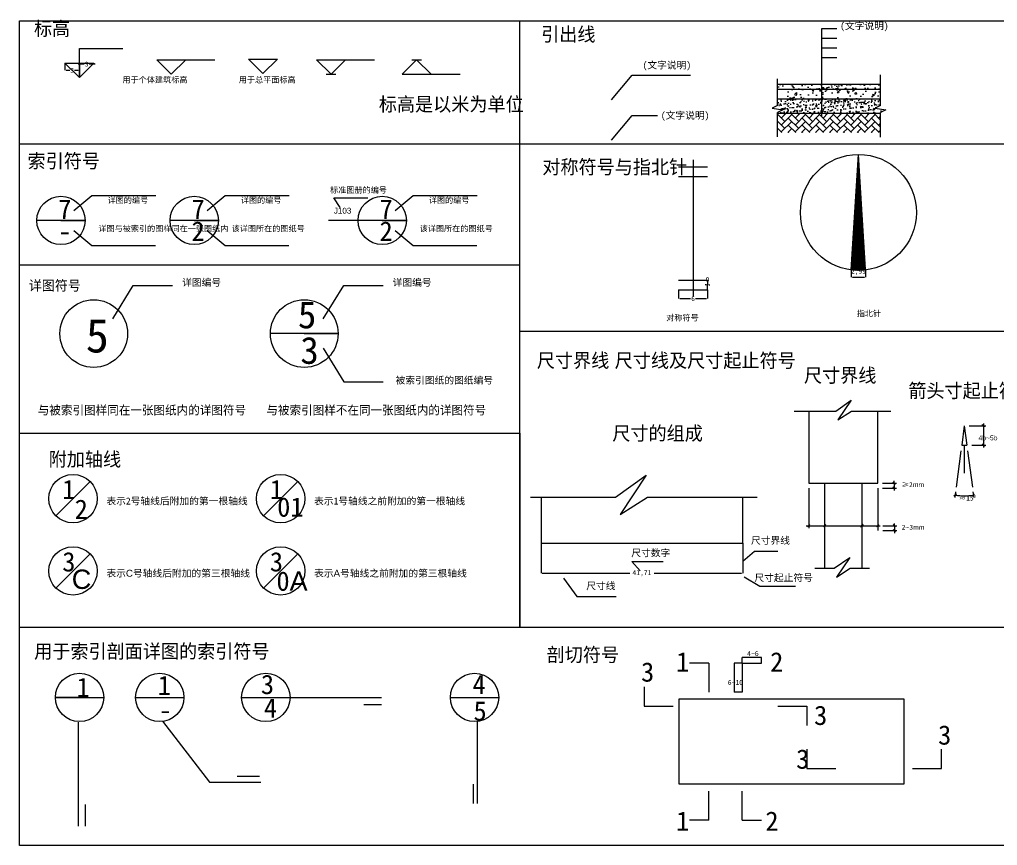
# Model space of a CAD drawing. Header units: metres. Extents: x -3732 to 0, y 0 to 35482.
# Drawn here: x -3732.3 to -3530.2, y 35310.8 to 35481.6 of the extents above; entities that cross this region are included whole.
import ezdxf

# ---------------------------------------------------------------- set-up
doc = ezdxf.new("R2010")
doc.units = ezdxf.units.M
for name, color, linetype in [('中实线', 3, 'Continuous'), ('文本', 7, 'Continuous'), ('粗实线', 7, 'Continuous'), ('细实线', 2, 'Continuous'), ('超细实线', 1, 'Continuous')]:
    doc.layers.add(name, color=color, linetype=linetype)
doc.dimstyles.get("Standard").update_dxf_attribs({"dimtxt": 2.5, "dimasz": 2.5, "dimexe": 1.25, "dimexo": 0.625, "dimtad": 1, "dimcen": 2.5, "dimazin": 3, "dimtfac": 1, "dimtmove": 0, "dimatfit": 3})

# ---------------------------------------------------------------- blocks, each defined once
blk = doc.blocks.new('sdffffx')
at = {"layer": '粗实线'}
for p, q in [((-8.56, 9.39), (0.44, 9.39)), ((-8.56, 3.39), (-8.56, 9.39)), ((-11.56, 6.39), (-5.56, 6.39)), ((-11.56, 6.39), (-8.56, 3.39)), ((-8.56, 6.39), (-8.56, 3.39)), ((-5.56, 6.39), (-8.56, 3.39))]:
    blk.add_line(p, q, dxfattribs=at)
blk = doc.blocks.new('sdfs')
at = {"layer": '粗实线'}
for p, q in [((-3716.59, 35473.09), (-3713.59, 35476.09)), ((-3714.59, 35476.09), (-3712.59, 35476.09)), ((-3710.59, 35473.09), (-3713.59, 35476.09)), ((-3716.59, 35473.09), (-3704.59, 35473.09))]:
    blk.add_line(p, q, dxfattribs=at)
blk = doc.blocks.new('dasrfq')
at = {"layer": '粗实线'}
for p, q in [((-3716.59, 35469.81), (-3704.59, 35469.81)), ((-3716.59, 35469.81), (-3713.59, 35466.81)), ((-3710.59, 35469.81), (-3713.59, 35466.81)), ((-3714.59, 35466.81), (-3712.59, 35466.81))]:
    blk.add_line(p, q, dxfattribs=at)
blk = doc.blocks.new('dsgf31rqac')
at = {"layer": '粗实线'}
for p, q in [((-3703.07, 35476.29), (-3700.07, 35473.29)), ((-3703.07, 35476.29), (-3697.07, 35476.29)), ((-3697.07, 35476.29), (-3700.07, 35473.29))]:
    blk.add_line(p, q, dxfattribs=at)
blk = doc.blocks.new('_ArchTick')
at = {"color": 0, "linetype": 'ByBlock'}
blk.add_lwpolyline([(-0.5, -0.5), (0.5, 0.5)], dxfattribs=at)
blk = doc.blocks.new('_CLOSEDFILLED')
at = {"color": 0, "linetype": 'BYBLOCK'}
blk.add_solid([(-1, 0.16), (0, 0), (-1, -0.16)], dxfattribs=at)
blk = doc.blocks.new('*D1')
for p, q in [((-3596.11, 35425.73), (-3596.11, 35423.89)), ((-3590.11, 35425.73), (-3590.11, 35423.89)), ((-3595.86, 35423.89), (-3593.61, 35423.89)), ((-3592.61, 35423.89), (-3590.36, 35423.89))]:
    blk.add_line(p, q)
at = {"layer": 'Defpoints'}
for p in [(-3596.11, 35425.73), (-3590.11, 35425.73), (-3596.11, 35423.89)]:
    blk.add_point(p, dxfattribs=at)
at = {"layer": '超细实线', "xscale": 0.25, "yscale": 0.25, "rotation": 180}
blk.add_blockref('_CLOSEDFILLED', (-3596.11, 35423.89), dxfattribs=at)
at = {"layer": '超细实线', "xscale": 0.25, "yscale": 0.25}
blk.add_blockref('_CLOSEDFILLED', (-3590.11, 35423.89), dxfattribs=at)
at = {"layer": '超细实线', "insert": (-3593.11, 35423.89), "char_height": 1, "attachment_point": 5}
blk.add_mtext('6', dxfattribs=at)
blk = doc.blocks.new('*D2')
for p, q in [((-3590.11, 35427.73), (-3590.11, 35426.73)), ((-3590.36, 35426.73), (-3590.61, 35426.73)), ((-3590.11, 35425.73), (-3590.11, 35426.73)), ((-3590.11, 35426.73), (-3590.11, 35426.73)), ((-3589.86, 35426.73), (-3589.61, 35426.73))]:
    blk.add_line(p, q)
at = {"layer": 'Defpoints'}
for p in [(-3590.11, 35427.73), (-3590.11, 35426.73), (-3590.11, 35425.73)]:
    blk.add_point(p, dxfattribs=at)
at = {"layer": '超细实线', "xscale": 0.25, "yscale": 0.25}
blk.add_blockref('_CLOSEDFILLED', (-3590.11, 35426.73), dxfattribs=at)
at = {"layer": '超细实线', "xscale": 0.25, "yscale": 0.25, "rotation": 180}
blk.add_blockref('_CLOSEDFILLED', (-3590.11, 35426.73), dxfattribs=at)
at = {"layer": '超细实线', "insert": (-3590.11, 35427.855), "char_height": 1, "attachment_point": 5}
blk.add_mtext('0', dxfattribs=at)
blk = doc.blocks.new('*D3')
for p, q in [((-3560.41, 35429.82), (-3560.41, 35428.31)), ((-3557.42, 35429.82), (-3557.42, 35428.31)), ((-3560.16, 35428.31), (-3557.67, 35428.31))]:
    blk.add_line(p, q)
at = {"layer": 'Defpoints'}
for p in [(-3560.41, 35429.82), (-3557.42, 35429.82), (-3560.41, 35428.31)]:
    blk.add_point(p, dxfattribs=at)
at = {"layer": '超细实线', "xscale": 0.25, "yscale": 0.25, "rotation": 180}
blk.add_blockref('_CLOSEDFILLED', (-3560.41, 35428.31), dxfattribs=at)
at = {"layer": '超细实线', "xscale": 0.25, "yscale": 0.25}
blk.add_blockref('_CLOSEDFILLED', (-3557.42, 35428.31), dxfattribs=at)
at = {"layer": '超细实线', "insert": (-3558.915, 35429.435), "char_height": 1, "attachment_point": 5}
blk.add_mtext('2,99', dxfattribs=at)
blk = doc.blocks.new('*D5')
for p, q in [((-3722.97, 35472.63), (-3722.97, 35471.13)), ((-3722.72, 35471.13), (-3721.97, 35471.13)), ((-3720.97, 35471.13), (-3720.22, 35471.13)), ((-3719.97, 35469.63), (-3719.97, 35471.13))]:
    blk.add_line(p, q)
at = {"layer": 'Defpoints'}
for p in [(-3722.97, 35472.63), (-3722.97, 35471.13), (-3719.97, 35469.63)]:
    blk.add_point(p, dxfattribs=at)
at = {"layer": '超细实线', "xscale": 0.25, "yscale": 0.25, "rotation": 180}
blk.add_blockref('_CLOSEDFILLED', (-3722.97, 35471.13), dxfattribs=at)
at = {"layer": '超细实线', "xscale": 0.25, "yscale": 0.25}
blk.add_blockref('_CLOSEDFILLED', (-3719.97, 35471.13), dxfattribs=at)
at = {"layer": '超细实线', "insert": (-3721.47, 35471.13), "char_height": 1, "attachment_point": 5}
blk.add_mtext('3', dxfattribs=at)
blk = doc.blocks.new('*D6')
for p, q in [((-3718.97, 35472.41), (-3720.22, 35472.41)), ((-3719.97, 35469.63), (-3719.97, 35472.41)), ((-3716.72, 35472.41), (-3717.97, 35472.41)), ((-3716.97, 35472.63), (-3716.97, 35472.41))]:
    blk.add_line(p, q)
at = {"layer": 'Defpoints'}
for p in [(-3716.97, 35472.63), (-3716.97, 35472.41), (-3719.97, 35469.63)]:
    blk.add_point(p, dxfattribs=at)
at = {"layer": '超细实线', "xscale": 0.25, "yscale": 0.25}
blk.add_blockref('_CLOSEDFILLED', (-3719.97, 35472.41), dxfattribs=at)
at = {"layer": '超细实线', "xscale": 0.25, "yscale": 0.25, "rotation": 180}
blk.add_blockref('_CLOSEDFILLED', (-3716.97, 35472.41), dxfattribs=at)
at = {"layer": '超细实线', "insert": (-3718.47, 35472.41), "char_height": 1, "attachment_point": 5}
blk.add_mtext('3', dxfattribs=at)
blk = doc.blocks.new('*D11')
for p, q in [((-3624.53, 35373.33), (-3624.53, 35367.09)), ((-3582.82, 35373.33), (-3582.82, 35367.09)), ((-3624.28, 35367.09), (-3606.175, 35367.09)), ((-3601.175, 35367.09), (-3583.07, 35367.09))]:
    blk.add_line(p, q)
at = {"layer": 'Defpoints'}
for p in [(-3624.53, 35373.33), (-3582.82, 35373.33), (-3624.53, 35367.09)]:
    blk.add_point(p, dxfattribs=at)
at = {"layer": '粗实线', "xscale": 0.25, "yscale": 0.25, "rotation": 180}
blk.add_blockref('_CLOSEDFILLED', (-3624.53, 35367.09), dxfattribs=at)
at = {"layer": '粗实线', "xscale": 0.25, "yscale": 0.25}
blk.add_blockref('_CLOSEDFILLED', (-3582.82, 35367.09), dxfattribs=at)
at = {"layer": '粗实线', "insert": (-3603.675, 35367.09), "char_height": 1, "attachment_point": 5}
blk.add_mtext('41,71', dxfattribs=at)

msp = doc.modelspace()

# ---------------------------------------------------------------- hatches: boundary and pattern name
at = {"layer": '粗实线'}
h = msp.add_hatch(dxfattribs=at)
h.set_pattern_fill('AR-SAND', scale=0.03)
h.paths.add_polyline_path([(-3575.65, 35468.24), (-3575.65, 35467.24), (-3554.34, 35467.24), (-3554.34, 35468.24)])
h = msp.add_hatch(dxfattribs=at)
h.set_pattern_fill('AR-CONC', scale=0.02)
h.paths.add_polyline_path([(-3575.65, 35467.24), (-3575.65, 35465.24), (-3554.34, 35465.24), (-3554.34, 35467.24)])
h = msp.add_hatch(dxfattribs=at)
h.set_pattern_fill('AR-CONC', scale=0.01)
h.paths.add_polyline_path([(-3575.65, 35465.24), (-3575.65, 35463.83), (-3576.75, 35463.31), (-3574.54, 35462.94), (-3575.65, 35462.42), (-3575.65, 35462.24), (-3554.34, 35462.24), (-3554.34, 35462.42), (-3553.23, 35462.94), (-3555.44, 35463.31), (-3554.34, 35463.83), (-3554.34, 35465.24)])
h = msp.add_hatch(dxfattribs=at)
h.set_pattern_fill('AR-HBONE', scale=0.01)
h.paths.add_polyline_path([(-3554.34, 35462.24), (-3575.65, 35462.24), (-3575.65, 35458.24), (-3554.34, 35458.24)])
h = msp.add_hatch(dxfattribs=at)
h.set_pattern_fill('SOLID')
h.paths.add_polyline_path([(-3558.92, 35453.73), (-3560.41, 35429.82, 0.06), (-3557.42, 35429.82)])

# ---------------------------------------------------------------- linework, layer by layer
at = {"layer": '文本'}
msp.add_line((-3666.06, 35442.74), (-3667.37, 35444.72), dxfattribs=at)
at = {"layer": '粗实线'}
for p, q in [((-3732.35, 35481.33), (-3628.89, 35481.33)), ((-3628.89, 35355.91), (-3628.89, 35481.33)), ((-3566.49, 35461.48), (-3566.49, 35479.8)), ((-3566.49, 35479.8), (-3563.39, 35479.8)), ((-3566.49, 35477.8), (-3563.39, 35477.8)), ((-3566.49, 35475.8), (-3563.39, 35475.8)), ((-3566.49, 35473.8), (-3563.39, 35473.8)), ((-3703.98, 35473.3), (-3691.98, 35473.3)), ((-3703.98, 35473.3), (-3700.98, 35470.3)), ((-3697.98, 35473.3), (-3700.98, 35470.3)), ((-3609.95, 35464.99), (-3605.72, 35470.09)), ((-3605.72, 35470.09), (-3593.61, 35470.09)), ((-3605.72, 35470.09), (-3594.73, 35470.09)), ((-3554.34, 35463.83), (-3554.34, 35470.16)), ((-3575.65, 35463.83), (-3575.65, 35469.35)), ((-3575.65, 35468.24), (-3554.34, 35468.24)), ((-3575.65, 35467.24), (-3554.34, 35467.24)), ((-3575.65, 35463.83), (-3576.75, 35463.31)), ((-3575.65, 35465.24), (-3554.34, 35465.24)), ((-3554.34, 35463.83), (-3555.44, 35463.31)), ((-3609.95, 35456.68), (-3605.72, 35461.78)), ((-3605.72, 35461.78), (-3600.47, 35461.78)), ((-3576.75, 35463.31), (-3574.54, 35462.94)), ((-3574.54, 35462.94), (-3575.65, 35462.42)), ((-3575.65, 35457.36), (-3575.65, 35462.42)), ((-3575.65, 35462.24), (-3554.34, 35462.24)), ((-3555.44, 35463.31), (-3553.23, 35462.94)), ((-3553.23, 35462.94), (-3554.34, 35462.42)), ((-3554.34, 35457.27), (-3554.34, 35462.42)), ((-3732.35, 35455.91), (-3525.89, 35455.91)), ((-3560.41, 35429.82), (-3558.92, 35453.73)), ((-3557.42, 35429.82), (-3558.92, 35453.73)), ((-3593.11, 35452.59), (-3593.11, 35424.32)), ((-3596.11, 35451.19), (-3590.11, 35451.19)), ((-3596.11, 35449.19), (-3590.11, 35449.19)), ((-3721.12, 35442.12), (-3717.39, 35445.24)), ((-3717.39, 35445.24), (-3704.19, 35445.24)), ((-3693.58, 35442.12), (-3689.84, 35445.24)), ((-3689.84, 35445.24), (-3676.64, 35445.24)), ((-3654.7, 35442.12), (-3650.97, 35445.24)), ((-3650.97, 35445.24), (-3637.76, 35445.24)), ((-3667.37, 35444.72), (-3660.37, 35444.72)), ((-3558.92, 35441.73), (-3558.92, 35441.73)), ((-3718.79, 35440.06), (-3728.79, 35440.06)), ((-3723.79, 35440.06), (-3718.79, 35440.06)), ((-3691.24, 35440.06), (-3701.24, 35440.06)), ((-3696.24, 35440.06), (-3691.24, 35440.06)), ((-3662.37, 35440.06), (-3668.49, 35440.06)), ((-3652.37, 35440.06), (-3662.37, 35440.06)), ((-3657.37, 35440.06), (-3652.37, 35440.06)), ((-3721.12, 35437.99), (-3717.39, 35434.87)), ((-3693.58, 35437.99), (-3689.84, 35434.87)), ((-3654.7, 35437.99), (-3650.97, 35434.87)), ((-3717.39, 35434.87), (-3704.23, 35434.87)), ((-3689.84, 35434.87), (-3676.69, 35434.87)), ((-3650.97, 35434.87), (-3637.81, 35434.87)), ((-3732.35, 35430.91), (-3628.89, 35430.91)), ((-3596.11, 35427.73), (-3590.11, 35427.73)), ((-3713.09, 35419.69), (-3708.86, 35426.63)), ((-3708.86, 35426.63), (-3700.7, 35426.63)), ((-3669.57, 35419.69), (-3665.33, 35426.63)), ((-3665.33, 35426.63), (-3657.17, 35426.63)), ((-3596.11, 35425.73), (-3590.11, 35425.73)), ((-3628.89, 35417.16), (-3525.89, 35417.16)), ((-3666.49, 35416.67), (-3680.49, 35416.67)), ((-3673.49, 35416.67), (-3666.49, 35416.67)), ((-3669.57, 35413.65), (-3665.33, 35406.7)), ((-3665.33, 35406.7), (-3657.17, 35406.7)), ((-3569.2, 35400.62), (-3569.2, 35385.72)), ((-3554.92, 35385.72), (-3554.92, 35400.62)), ((-3537.03, 35397.59), (-3537.56, 35393.59)), ((-3537.03, 35397.59), (-3536.5, 35393.59)), ((-3536.03, 35397.59), (-3532.59, 35397.59)), ((-3533.09, 35398.09), (-3533.09, 35393.09)), ((-3732.35, 35396.06), (-3628.89, 35396.06)), ((-3628.89, 35396.06), (-3628.89, 35355.91)), ((-3537.56, 35393.59), (-3536.5, 35393.59)), ((-3537.03, 35393.59), (-3537.03, 35387.82)), ((-3535.5, 35393.59), (-3532.59, 35393.59)), ((-3717.76, 35386.06), (-3724.83, 35378.98)), ((-3674.84, 35386.06), (-3681.91, 35378.98)), ((-3569.2, 35385.72), (-3554.92, 35385.72)), ((-3569.2, 35384.72), (-3569.2, 35376.41)), ((-3565.9, 35385.72), (-3565.9, 35368.11)), ((-3565.9, 35384.72), (-3565.9, 35376.41)), ((-3565.9, 35384.72), (-3565.9, 35376.41)), ((-3558.22, 35385.72), (-3558.22, 35368.11)), ((-3554.92, 35384.72), (-3554.92, 35375.91)), ((-3553.92, 35385.72), (-3551.04, 35385.72)), ((-3553.92, 35384.72), (-3551.04, 35384.72)), ((-3551.54, 35385.72), (-3551.54, 35386.22)), ((-3551.54, 35385.72), (-3551.54, 35384.72)), ((-3551.54, 35384.72), (-3551.54, 35384.22)), ((-3624.53, 35382.84), (-3624.53, 35373.33)), ((-3582.82, 35373.33), (-3582.82, 35382.84)), ((-3538.83, 35383.9), (-3538.98, 35382.76)), ((-3535.23, 35383.9), (-3535.08, 35382.76)), ((-3569.7, 35376.91), (-3565.4, 35376.91)), ((-3566.4, 35376.91), (-3557.72, 35376.91)), ((-3558.72, 35376.91), (-3554.42, 35376.91)), ((-3558.22, 35377.91), (-3558.22, 35377.41)), ((-3558.22, 35377.91), (-3558.22, 35377.41)), ((-3553.88, 35376.91), (-3550.99, 35376.91)), ((-3551.49, 35376.91), (-3551.49, 35377.41)), ((-3551.49, 35376.91), (-3551.49, 35375.91)), ((-3553.88, 35375.91), (-3550.99, 35375.91)), ((-3551.49, 35375.91), (-3551.49, 35375.41)), ((-3624.53, 35373.33), (-3582.82, 35373.33)), ((-3717.76, 35371.11), (-3724.83, 35364.04)), ((-3674.84, 35371.11), (-3681.91, 35364.04)), ((-3582.82, 35369.62), (-3580.42, 35371.66)), ((-3580.42, 35371.66), (-3575.55, 35371.66)), ((-3604.02, 35367.58), (-3605.79, 35369.53)), ((-3605.79, 35369.53), (-3599.32, 35369.53)), ((-3619.89, 35366.08), (-3617.14, 35362.27)), ((-3582.55, 35366.34), (-3579.27, 35364.39)), ((-3579.27, 35364.39), (-3571.91, 35364.39)), ((-3617.14, 35362.27), (-3608.98, 35362.27)), ((-3732.35, 35355.91), (-3216.89, 35355.91)), ((-3589.87, 35348.52), (-3593.87, 35348.52)), ((-3589.87, 35348.52), (-3589.87, 35342.52)), ((-3582.96, 35348.52), (-3584.64, 35348.52)), ((-3584.64, 35348.52), (-3584.64, 35342.52)), ((-3582.96, 35348.52), (-3582.96, 35349.7)), ((-3578.96, 35349.7), (-3582.96, 35349.7)), ((-3582.96, 35348.52), (-3582.96, 35342.52)), ((-3582.96, 35348.52), (-3578.96, 35348.52)), ((-3578.96, 35348.52), (-3578.96, 35349.7)), ((-3603.2, 35343.62), (-3603.2, 35339.62)), ((-3582.96, 35342.52), (-3584.64, 35342.52)), ((-3719.95, 35341.41), (-3724.95, 35341.41)), ((-3724.95, 35341.41), (-3714.95, 35341.41)), ((-3708.36, 35341.41), (-3698.36, 35341.41)), ((-3686.43, 35341.41), (-3676.43, 35341.41)), ((-3676.43, 35341.41), (-3657.52, 35341.41)), ((-3643.28, 35341.41), (-3633.28, 35341.41)), ((-3661.17, 35339.93), (-3657.52, 35339.93)), ((-3603.2, 35339.62), (-3597.2, 35339.62)), ((-3575.58, 35339.62), (-3569.58, 35339.62)), ((-3569.58, 35339.62), (-3569.58, 35335.62)), ((-3720.22, 35336.28), (-3720.22, 35314.77)), ((-3702.81, 35336.48), (-3693.06, 35323.9)), ((-3637.73, 35336.48), (-3637.73, 35319.44)), ((-3569.58, 35330.7), (-3569.58, 35326.7)), ((-3541.77, 35326.7), (-3541.77, 35330.7)), ((-3569.58, 35326.7), (-3563.58, 35326.7)), ((-3547.77, 35326.7), (-3541.77, 35326.7)), ((-3687.38, 35325.12), (-3682.71, 35325.12)), ((-3693.06, 35323.9), (-3682.5, 35323.9)), ((-3638.54, 35323.49), (-3638.54, 35319.44)), ((-3589.87, 35316.02), (-3589.87, 35322.02)), ((-3582.96, 35316.02), (-3582.96, 35322.02)), ((-3718.79, 35319.23), (-3718.79, 35314.77)), ((-3589.87, 35316.02), (-3593.87, 35316.02)), ((-3582.96, 35316.02), (-3578.96, 35316.02))]:
    msp.add_line(p, q, dxfattribs=at)
msp.add_lwpolyline([(-3732.35, 35481.33), (-3319.89, 35481.33), (-3319.89, 35310.79), (-3732.35, 35310.79)], close=True, dxfattribs=at)
for centre, radius in [((-3558.92, 35441.73), 12), ((-3723.79, 35440.06), 5), ((-3696.24, 35440.06), 5), ((-3657.37, 35440.06), 5), ((-3717.02, 35416.67), 7), ((-3673.49, 35416.67), 7), ((-3721.3, 35382.52), 5), ((-3678.37, 35382.52), 5), ((-3721.3, 35367.57), 5), ((-3678.37, 35367.57), 5), ((-3719.95, 35341.41), 5), ((-3703.36, 35341.41), 5), ((-3681.43, 35341.41), 5), ((-3638.28, 35341.41), 5)]:
    msp.add_circle(centre, radius, dxfattribs=at)
msp.add_arc((-3537.03, 35397.59), 14.46, 262.5, 277.5, dxfattribs=at)
at = {"layer": '细实线'}
for p, q in [((-3563.62, 35400.62), (-3560.45, 35402.88)), ((-3560.45, 35402.88), (-3563.16, 35398.8)), ((-3572.2, 35400.62), (-3563.62, 35400.62)), ((-3563.16, 35398.8), (-3560.32, 35400.62)), ((-3560.32, 35400.62), (-3552.25, 35400.62)), ((-3537.72, 35392.38), (-3538.7, 35384.89)), ((-3536.34, 35392.38), (-3535.36, 35384.89)), ((-3609.11, 35382.84), (-3602.77, 35387.37)), ((-3602.77, 35387.37), (-3608.21, 35379.22)), ((-3626.71, 35382.84), (-3609.11, 35382.84)), ((-3608.21, 35379.22), (-3602.51, 35382.84)), ((-3602.51, 35382.84), (-3579.85, 35382.84)), ((-3563.9, 35368.11), (-3560.72, 35370.38)), ((-3560.72, 35370.38), (-3563.44, 35366.3)), ((-3567.91, 35368.11), (-3563.9, 35368.11)), ((-3563.44, 35366.3), (-3560.59, 35368.11)), ((-3560.59, 35368.11), (-3556.6, 35368.11))]:
    msp.add_line(p, q, dxfattribs=at)
at = {"layer": '超细实线'}
msp.add_lwpolyline([(-3595.97, 35341.09), (-3549.51, 35341.09), (-3549.51, 35323.45), (-3595.97, 35323.45)], close=True, dxfattribs=at)

# ---------------------------------------------------------------- block references
at = {"layer": '粗实线'}
for name, p in [('sdffffx', (-3711.41, 35466.24)), ('dsgf31rqac', (18.02, -2.83)), ('dasrfq', (45.63, 3.48)), ('sdfs', (63.32, -2.8))]:
    msp.add_blockref(name, p, dxfattribs=at)
at = {"layer": '粗实线', "xscale": 0.5, "yscale": 0.5, "zscale": 0.5}
for p, rotation in [((-3533.09, 35397.59), 90), ((-3533.09, 35393.59), 270), ((-3551.54, 35385.72), 270), ((-3551.54, 35384.72), 90), ((-3538.92, 35383.25), 172.5), ((-3535.14, 35383.25), 7.5), ((-3569.2, 35376.91), 180), ((-3565.9, 35376.91), 180), ((-3558.22, 35376.91), 180), ((-3551.49, 35376.91), 270), ((-3551.49, 35375.91), 90)]:
    msp.add_blockref('_ArchTick', p, dxfattribs=dict(at, rotation=rotation))
for p in [(-3565.9, 35376.91), (-3558.22, 35376.91), (-3554.92, 35376.91)]:
    msp.add_blockref('_ArchTick', p, dxfattribs=at)

# ---------------------------------------------------------------- texts
at = {"layer": '中实线', "char_height": 1.44, "attachment_point": 1}
for insert in [(-3562.7, 35481.03), (-3603.53, 35472.91), (-3599.76, 35462.52)]:
    msp.add_mtext('(文字说明)', dxfattribs=dict(at, insert=insert))
at = {"layer": '文本', "attachment_point": 1}
for s, insert, char_height in [('\\pi-2.4,l2.4,t2.4;标高', (-3729.37, 35481.19), 2.88), ('\\pi-2.4,l2.4,t2.4;引出线', (-3624.51, 35480.02), 2.88), ('\\pi-1.2,l1.2,t1.2;用于个体建筑标高', (-3711.07, 35469.76), 1.2), ('\\pi-1.2,l1.2,t1.2;用于总平面标高', (-3687.03, 35469.76), 1.2), ('\\pi-1.44,l1.44,t1.44;{\\C6;标高是以米为单位}', (-3658.07, 35465.55), 2.88), ('\\pi-1.2,l1.2,t1.2;索引符号', (-3730.7, 35453.81), 2.88), ('\\pi-2.4,l2.4,t2.4;对称符号与指北针', (-3624.27, 35452.57), 2.88), ('\\pi-1.2,l1.2,t1.2;标准图册的编号', (-3668.15, 35446.96), 1.2), ('\\pi-1.2,l1.2,t1.2;详图的编号', (-3714.16, 35444.84), 1.2), ('\\pi-1.2,l1.2,t1.2;详图的编号', (-3686.61, 35444.84), 1.2), ('\\pi-1.2,l1.2,t1.2;详图的编号', (-3647.74, 35444.84), 1.2), ('\\pi-1.2,l1.2,t1.2;{\\fArial|b0|i0|c0|p32;J103}', (-3667.38, 35442.68), 1.2), ('\\pt1.2;详图与被索引的图样同在一张图纸内', (-3716.06, 35438.98), 1.2), ('\\pt1.2;该详图所在的图纸号', (-3688.51, 35438.98), 1.2), ('\\pt1.2;该详图所在的图纸号', (-3649.63, 35438.98), 1.2), ('\\pt1.2;{\\H0.72x;详图符号}', (-3730.45, 35427.64), 2.88), ('\\pi-1.2,l1.2,t1.2;详图编号', (-3698.74, 35427.96), 1.44), ('\\pi-1.2,l1.2,t1.2;详图编号', (-3655.22, 35427.96), 1.44), ('\\pt1.2;指北针', (-3559.26, 35421.42), 1.2), ('\\pt1.2;对称符号', (-3598.65, 35420.54), 1.2), ('尺寸界线{\\fArial|b0|i0|c0|p32;̣̣ }尺寸线及尺寸起止符号', (-3625.41, 35412.54), 2.88), ('尺寸界线{\\fArial|b0|i0|c0|p32;̣̣}', (-3570.18, 35409.46), 2.88), ('\\pi-1.2,l1.2,t1.2;被索引图纸的图纸编号', (-3654.61, 35407.73), 1.44), ('箭头寸起止符号', (-3548.6, 35406.29), 2.88), ('\\pi-0.768,l0.768,t0.768;与被索引图样同在一张图纸内的详图符号', (-3728.58, 35401.76), 1.84), ('\\pi-0.768,l0.768,t0.768;与被索引图样不在同一张图纸内的详图符号', (-3681.32, 35401.76), 1.84), ('尺寸的组成', (-3609.8, 35397.48), 2.88), ('\\pi-1.2,l1.2,t1.2;附加轴线', (-3726.33, 35392.11), 2.88), ('\\pi-1.2,l1.2,t1.2;表示2号轴线后附加的第一根轴线', (-3714.39, 35382.75), 1.44), ('\\pi-1.2,l1.2,t1.2;表示1号轴线之前附加的第一根轴线', (-3671.46, 35382.75), 1.44), ('\\pi-1.2,l1.2,t1.2;尺寸界线', (-3581.13, 35374.59), 1.44), ('\\pi-1.2,l1.2,t1.2;尺寸数字', (-3605.88, 35372.02), 1.44), ('\\pi-1.2,l1.2,t1.2;表示{\\fArial|b0|i0|c0|p32;C}号轴线后附加的第三根轴线', (-3714.39, 35367.81), 1.44), ('\\pi-1.2,l1.2,t1.2;表示{\\fArial|b0|i0|c0|p32;A}号轴线之前附加的第三根轴线', (-3671.46, 35367.81), 1.44), ('\\pi-1.2,l1.2,t1.2;尺寸起止符号', (-3580.42, 35366.88), 1.44), ('\\pi-1.2,l1.2,t1.2;尺寸线', (-3615.19, 35365.2), 1.44), ('\\pi-1.2,l1.2,t1.2;用于索引剖面详图的索引符号', (-3729.33, 35352.39), 2.88), ('\\pi-1.2,l1.2,t1.2;剖切符号', (-3623.37, 35351.68), 2.88)]:
    msp.add_mtext(s, dxfattribs=dict(at, insert=insert, char_height=char_height))
at = {"layer": '粗实线', "attachment_point": 1}
for s, insert, char_height in [('7', (-3724.34, 35444.39), 4), ('7', (-3696.79, 35444.39), 4), ('7', (-3657.92, 35444.39), 4), ('2', (-3696.79, 35439.85), 4), ('2', (-3657.92, 35439.85), 4), ('-', (-3724.34, 35439.85), 4), ('5', (-3674.8, 35423.36), 5.6), ('5', (-3718.65, 35419.75), 7), ('3', (-3674.29, 35416), 5.6), ('{\\fArial|b0|i0|c0|p34;4\\fArial|b0|i0|c0|p32;b~5b}', (-3534.09, 35395.59), 1), ('1', (-3723.52, 35386.42), 4), ('1', (-3680.6, 35386.42), 4), ('01', (-3679.09, 35382.79), 4), ('{\\C2;≈15°}', (-3538.21, 35383.13), 1), ('2', (-3720.95, 35382.34), 4), ('3', (-3723.52, 35371.47), 4), ('3', (-3680.6, 35371.47), 4), ('{\\fArial|b0|i0|c0|p32;C}', (-3721.56, 35367.85), 4), ('0{\\fArial|b0|i0|c0|p32;A}', (-3679.24, 35367.47), 4), ('1', (-3596.61, 35350.76), 4), ('4{\\fArial|b0|i0|c0|p32;~6}', (-3581.93, 35350.98), 1), ('2', (-3577.16, 35350.76), 4), ('3', (-3603.86, 35348.67), 4), ('1', (-3720.57, 35345.49), 4), ('1', (-3703.78, 35345.89), 4), ('3', (-3682.45, 35346.1), 4), ('4', (-3638.69, 35346.1), 4), ('6{\\fArial|b0|i0|c0|p32;~10}', (-3585.92, 35345), 1), ('4', (-3681.84, 35341.23), 4), ('5', (-3638.49, 35340.62), 4), ('-', (-3703.57, 35340.82), 4), ('3', (-3568.08, 35339.71), 4), ('3', (-3542.44, 35335.64), 4), ('3', (-3571.79, 35330.66), 4), ('1', (-3596.61, 35317.82), 4), ('2', (-3578.15, 35317.82), 4)]:
    msp.add_mtext(s, dxfattribs=dict(at, insert=insert, char_height=char_height))
at = {"layer": '细实线', "char_height": 1, "attachment_point": 1}
for s, insert in [('≥2{\\fArial|b0|i0|c134|p32;mm}', (-3550.02, 35385.92)), ('2{\\fArial|b0|i0|c134|p32;\\C2;~}3{\\fArial|b0|i0|c134|p32;mm}\\P{\\f??_GB2312|b0|i0|c0|p49;\\C2;    }', (-3549.98, 35377.12))]:
    msp.add_mtext(s, dxfattribs=dict(at, insert=insert))

# ---------------------------------------------------------------- dimensions: what is measured, and where the dimension line sits
at = {"layer": '粗实线'}
dim = msp.add_linear_dim(base=(-3624.53, 35367.09), p1=(-3624.53, 35373.33), p2=(-3582.82, 35373.33), dimstyle='Standard', dxfattribs=at)
dim.commit()
dim.dimension.update_dxf_attribs({"geometry": '*D11', "text_midpoint": (-3603.675, 35367.09)})
at = {"layer": '超细实线'}
for base, p1, p2, picture, middle in [((-3722.97, 35471.13), (-3722.97, 35472.63), (-3719.97, 35469.63), '*D5', (-3721.47, 35471.13)), ((-3716.97, 35472.41), (-3716.97, 35472.63), (-3719.97, 35469.63), '*D6', (-3718.47, 35472.41)), ((-3560.41, 35428.31), (-3560.41, 35429.82), (-3557.42, 35429.82), '*D3', (-3558.915, 35429.435)), ((-3590.11, 35426.73), (-3590.11, 35425.73), (-3590.11, 35427.73), '*D2', (-3590.11, 35427.855)), ((-3596.11, 35423.89), (-3596.11, 35425.73), (-3590.11, 35425.73), '*D1', (-3593.11, 35423.89))]:
    dim = msp.add_linear_dim(base=base, p1=p1, p2=p2, dimstyle='Standard', dxfattribs=at)
    dim.commit()
    dim.dimension.update_dxf_attribs({"geometry": picture, "text_midpoint": middle})

doc.saveas('drawing.dxf')
